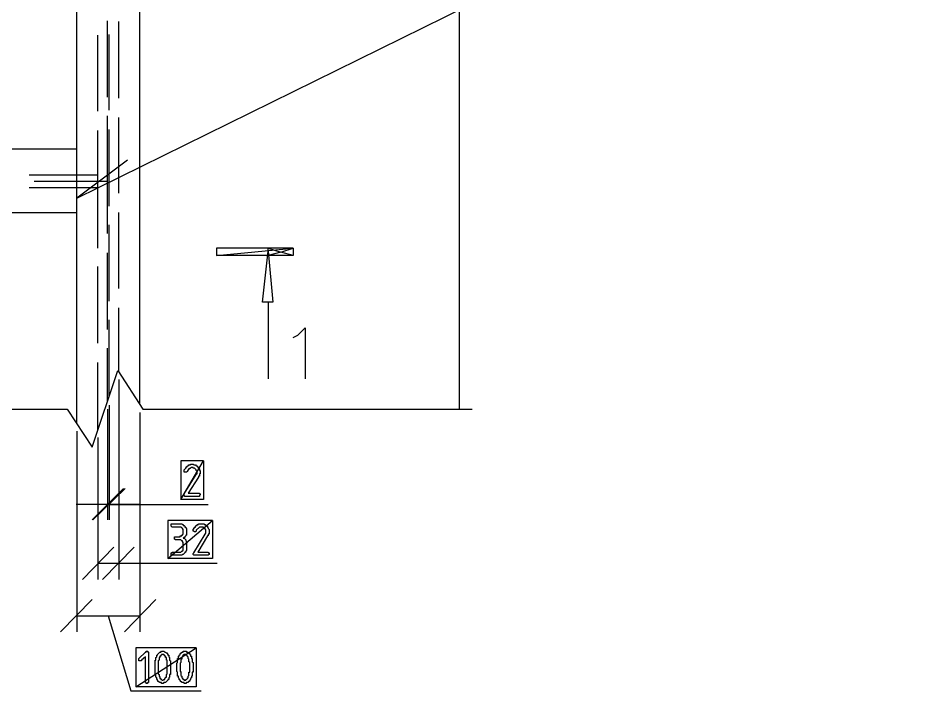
# Model space of a CAD drawing. Header units: millimetres. Extents: x 1 to 1188, y 1 to 840.
# Drawn here: x 288.3 to 360.3, y 259.4 to 312.4 of the extents above; entities that cross this region are included whole.
import ezdxf

# ---------------------------------------------------------------- set-up
doc = ezdxf.new("R2010")
doc.units = ezdxf.units.MM
doc.layers.add('GEOMETRY', color=7, linetype='Continuous')

msp = doc.modelspace()

# ---------------------------------------------------------------- linework, layer by layer
at = {"layer": 'GEOMETRY'}
for points in [[(322.968, 364.18), (322.968, 325.889), (319.983, 323.857), (326.016, 321.889), (322.968, 319.856), (322.968, 281.566)], [(297.822, 281.947), (297.822, 363.544)], [(292.869, 299.601), (292.869, 362.02)], [(296.869, 301.188), (292.869, 298.203), (326.969, 315.031), (360.306, 315.031)], [(295.282, 306.141), (295.282, 312.173)], [(296.171, 306.077), (296.171, 312.109)], [(294.52, 305.06), (294.52, 311.03)], [(295.409, 305.125), (295.409, 311.094)], [(295.282, 295.409), (295.282, 304.68)], [(296.171, 298.584), (296.171, 304.553)], [(294.52, 294.266), (294.52, 303.538)], [(295.409, 297.568), (295.409, 303.601)], [(267.215, 302.077), (292.869, 302.077)], [(289.122, 300.044), (294.52, 300.044)], [(289.122, 299.029), (294.52, 299.029)], [(289.504, 299.536), (295.282, 299.536)], [(292.869, 280.486), (292.869, 299.536)], [(267.215, 297.06), (292.869, 297.06)], [(296.171, 291.091), (296.171, 297.06)], [(295.409, 290.076), (295.409, 296.107)], [(295.282, 287.853), (295.282, 293.885)], [(294.52, 286.773), (294.52, 292.806)], [(307.919, 290.011), (307.919, 283.979)], [(296.171, 284.551), (296.171, 289.567)], [(295.409, 282.519), (295.409, 288.615)], [(309.888, 287.218), (310.268, 287.408), (310.84, 287.98), (310.84, 283.979)], [(295.282, 282.202), (295.282, 286.392)], [(266.198, 281.566), (292.107, 281.566), (294.076, 278.581), (296.107, 284.614), (298.077, 281.566), (323.984, 281.566)], [(294.52, 279.979), (294.52, 285.248)], [(296.171, 283.916), (296.171, 268.168)], [(295.409, 281.883), (295.409, 272.867)], [(295.282, 281.566), (295.282, 272.867)], [(297.822, 281.313), (297.822, 264.04)], [(292.869, 279.852), (292.869, 264.04)], [(294.52, 279.344), (294.52, 268.168)], [(294.076, 272.867), (296.552, 275.343)], [(296.679, 275.343), (294.139, 272.867)], [(295.282, 274.073), (292.806, 274.073)], [(297.885, 274.073), (295.409, 274.073), (303.219, 274.073)], [(295.79, 270.707), (293.314, 268.168)], [(294.902, 268.168), (297.378, 270.707)], [(294.52, 269.438), (303.918, 269.438)], [(294.076, 266.58), (291.598, 264.04)], [(296.616, 264.04), (299.092, 266.58)], [(292.869, 265.31), (297.822, 265.31)], [(295.345, 265.31), (297.123, 259.405), (302.648, 259.405)]]:
    msp.add_lwpolyline(points, dxfattribs=at)
for points in [[(303.855, 294.266), (303.855, 293.694), (309.888, 294.266)], [(303.855, 293.694), (309.888, 294.266), (309.888, 293.694)], [(307.919, 294.013), (308.3, 290.011), (307.473, 290.011)], [(308.934, 293.948), (307.919, 293.694), (307.919, 294.266), (308.934, 293.948), (309.888, 294.266), (309.888, 293.694)], [(301.06, 277.502), (301.06, 274.454), (302.839, 277.502)], [(301.06, 274.454), (302.839, 277.502), (302.839, 274.454)], [(301.95, 277.248), (302.014, 277.248), (302.077, 277.184), (302.204, 277.184), (302.267, 277.121), (302.331, 277.121), (302.331, 277.057), (302.394, 277.057), (302.394, 276.994), (302.457, 276.994), (302.457, 276.931), (302.521, 276.867), (302.521, 276.74), (302.584, 276.74), (302.584, 276.485), (302.521, 276.485), (302.521, 276.295), (302.457, 276.295), (302.457, 276.232), (301.632, 274.963), (302.521, 274.963), (302.521, 274.898), (302.584, 274.898), (302.584, 274.835), (302.521, 274.771), (302.521, 274.708), (301.378, 274.708), (301.315, 274.771), (301.315, 274.898), (302.267, 276.422), (302.267, 276.485), (302.331, 276.485), (302.331, 276.677), (302.267, 276.74), (302.267, 276.804), (302.14, 276.931), (302.014, 276.931), (302.014, 276.994), (301.885, 276.994), (301.822, 276.931), (301.759, 276.931), (301.759, 276.867), (301.695, 276.867), (301.632, 276.804), (301.632, 276.74), (301.569, 276.74), (301.569, 276.677), (301.505, 276.614), (301.315, 276.614), (301.315, 276.804), (301.442, 276.931), (301.442, 276.994), (301.505, 276.994), (301.505, 277.057), (301.569, 277.057), (301.569, 277.121), (301.632, 277.121), (301.695, 277.184), (301.822, 277.184), (301.822, 277.248)], [(295.282, 274.073), (295.409, 274.073)], [(300.044, 272.803), (300.044, 269.819), (303.538, 272.803)], [(300.044, 269.819), (303.538, 272.803), (303.538, 269.819)], [(300.933, 271.279), (300.616, 271.279), (300.616, 271.343), (300.553, 271.343), (300.553, 271.533), (300.997, 271.533), (300.997, 271.596), (301.123, 271.596), (301.123, 271.66), (301.188, 271.66), (301.188, 271.723), (301.252, 271.723), (301.252, 272.105), (301.188, 272.168), (301.123, 272.231), (301.06, 272.295), (300.363, 272.295), (300.298, 272.358), (300.298, 272.548), (301.123, 272.548), (301.188, 272.485), (301.252, 272.485), (301.252, 272.422), (301.315, 272.422), (301.378, 272.358), (301.378, 272.295), (301.442, 272.295), (301.442, 272.231), (301.505, 272.168), (301.505, 271.66), (301.442, 271.66), (301.442, 271.596), (301.378, 271.533), (301.378, 271.469), (301.315, 271.469), (301.252, 271.406), (301.315, 271.406), (301.442, 271.279), (301.442, 271.216), (301.505, 271.152), (301.505, 270.454), (301.442, 270.39), (301.442, 270.327), (301.378, 270.327), (301.378, 270.264), (301.315, 270.2), (301.252, 270.135), (301.188, 270.135), (301.123, 270.072), (300.298, 270.072), (300.298, 270.264), (300.363, 270.264), (300.363, 270.327), (301.06, 270.327), (301.123, 270.39), (301.188, 270.39), (301.188, 270.454), (301.252, 270.454), (301.252, 271.089), (301.188, 271.152), (301.188, 271.216), (301.123, 271.216), (301.06, 271.279)], [(302.648, 272.548), (302.902, 272.548), (302.902, 272.485), (302.966, 272.485), (303.029, 272.422), (303.093, 272.422), (303.093, 272.358), (303.156, 272.358), (303.156, 272.295), (303.219, 272.231), (303.219, 272.168), (303.283, 272.105), (303.283, 271.723), (303.219, 271.723), (303.219, 271.596), (303.156, 271.596), (302.394, 270.327), (303.219, 270.327), (303.219, 270.264), (303.283, 270.264), (303.283, 270.135), (303.219, 270.072), (302.077, 270.072), (302.014, 270.135), (302.014, 270.2), (302.077, 270.264), (302.966, 271.723), (302.966, 271.788), (303.029, 271.788), (303.029, 272.105), (302.966, 272.105), (302.966, 272.168), (302.902, 272.168), (302.902, 272.231), (302.839, 272.231), (302.839, 272.295), (302.521, 272.295), (302.267, 272.041), (302.267, 271.978), (302.204, 271.914), (302.14, 271.914), (302.077, 271.978), (302.014, 271.978), (302.014, 272.105), (302.14, 272.231), (302.14, 272.295), (302.204, 272.295), (302.204, 272.358), (302.267, 272.422), (302.331, 272.422), (302.331, 272.485), (302.457, 272.485), (302.457, 272.548)], [(297.505, 262.77), (297.505, 259.722), (302.267, 262.77)], [(297.505, 259.722), (302.267, 262.77), (302.267, 259.722)], [(298.267, 262.071), (297.948, 261.818), (297.948, 261.754), (297.758, 261.754), (297.758, 261.944), (298.267, 262.453), (298.33, 262.453), (298.33, 262.516), (298.457, 262.516), (298.457, 262.453), (298.52, 262.453), (298.52, 260.04), (298.457, 260.04), (298.394, 259.977), (298.33, 259.977), (298.33, 260.04), (298.267, 260.04)], [(300.235, 261.246), (300.235, 260.675), (300.171, 260.675), (300.171, 260.484), (300.108, 260.42), (300.108, 260.294), (300.044, 260.294), (300.044, 260.23), (299.854, 260.04), (299.727, 260.04), (299.664, 259.977), (299.536, 259.977), (299.536, 260.04), (299.409, 260.04), (299.346, 260.103), (299.282, 260.103), (299.282, 260.167), (299.219, 260.23), (299.219, 260.294), (299.156, 260.294), (299.156, 260.42), (299.092, 260.484), (299.092, 260.61), (299.029, 260.675), (299.029, 261.818), (299.092, 261.818), (299.092, 262.008), (299.156, 262.071), (299.156, 262.198), (299.219, 262.198), (299.219, 262.263), (299.409, 262.453), (299.473, 262.453), (299.536, 262.516), (299.727, 262.516), (299.791, 262.453), (299.854, 262.453), (299.918, 262.389), (299.981, 262.389), (299.981, 262.326), (300.044, 262.263), (300.044, 262.198), (300.108, 262.198), (300.108, 262.071), (300.171, 262.008), (300.171, 261.818), (300.235, 261.754)], [(299.981, 261.246), (299.981, 261.818), (299.918, 261.818), (299.918, 262.008), (299.854, 262.008), (299.854, 262.135), (299.791, 262.135), (299.791, 262.198), (299.727, 262.198), (299.727, 262.263), (299.536, 262.263), (299.536, 262.198), (299.473, 262.198), (299.473, 262.135), (299.409, 262.135), (299.409, 262.008), (299.346, 262.008), (299.346, 261.818), (299.282, 261.754), (299.282, 260.739), (299.346, 260.675), (299.346, 260.547), (299.409, 260.484), (299.409, 260.357), (299.473, 260.357), (299.473, 260.294), (299.536, 260.294), (299.601, 260.23), (299.664, 260.23), (299.727, 260.294), (299.791, 260.294), (299.791, 260.357), (299.854, 260.42), (299.854, 260.484), (299.918, 260.484), (299.918, 260.675), (299.981, 260.739)], [(302.014, 261.246), (302.014, 260.865), (301.95, 260.865), (301.95, 260.547), (301.885, 260.547), (301.885, 260.42), (301.822, 260.357), (301.822, 260.294), (301.759, 260.23), (301.759, 260.167), (301.695, 260.167), (301.695, 260.103), (301.632, 260.103), (301.632, 260.04), (301.505, 260.04), (301.442, 259.977), (301.315, 259.977), (301.315, 260.04), (301.123, 260.04), (301.123, 260.103), (301.06, 260.103), (301.06, 260.167), (300.997, 260.167), (300.997, 260.23), (300.933, 260.294), (300.933, 260.357), (300.87, 260.42), (300.87, 260.547), (300.806, 260.547), (300.806, 260.865), (300.743, 260.929), (300.743, 261.564), (300.806, 261.627), (300.806, 261.944), (300.87, 261.944), (300.87, 262.135), (300.933, 262.135), (300.933, 262.198), (300.997, 262.263), (300.997, 262.326), (301.06, 262.326), (301.06, 262.389), (301.123, 262.389), (301.123, 262.453), (301.252, 262.453), (301.252, 262.516), (301.505, 262.516), (301.505, 262.453), (301.632, 262.453), (301.632, 262.389), (301.695, 262.389), (301.695, 262.326), (301.759, 262.326), (301.759, 262.263), (301.822, 262.263), (301.822, 262.135), (301.885, 262.135), (301.885, 261.944), (301.95, 261.944), (301.95, 261.691), (302.014, 261.627)], [(301.759, 261.246), (301.759, 261.627), (301.695, 261.691), (301.695, 261.881), (301.632, 261.944), (301.632, 262.071), (301.569, 262.071), (301.569, 262.135), (301.505, 262.198), (301.442, 262.263), (301.315, 262.263), (301.252, 262.198), (301.188, 262.135), (301.188, 262.071), (301.123, 262.008), (301.123, 261.881), (301.06, 261.881), (301.06, 261.627), (300.997, 261.564), (300.997, 260.929), (301.06, 260.929), (301.06, 260.61), (301.123, 260.547), (301.123, 260.42), (301.188, 260.42), (301.188, 260.357), (301.252, 260.294), (301.315, 260.294), (301.315, 260.23), (301.442, 260.23), (301.442, 260.294), (301.505, 260.294), (301.569, 260.357), (301.569, 260.42), (301.632, 260.42), (301.632, 260.547), (301.695, 260.61), (301.695, 260.865), (301.759, 260.865)]]:
    msp.add_lwpolyline(points, close=True, dxfattribs=at)

doc.saveas('drawing.dxf')
